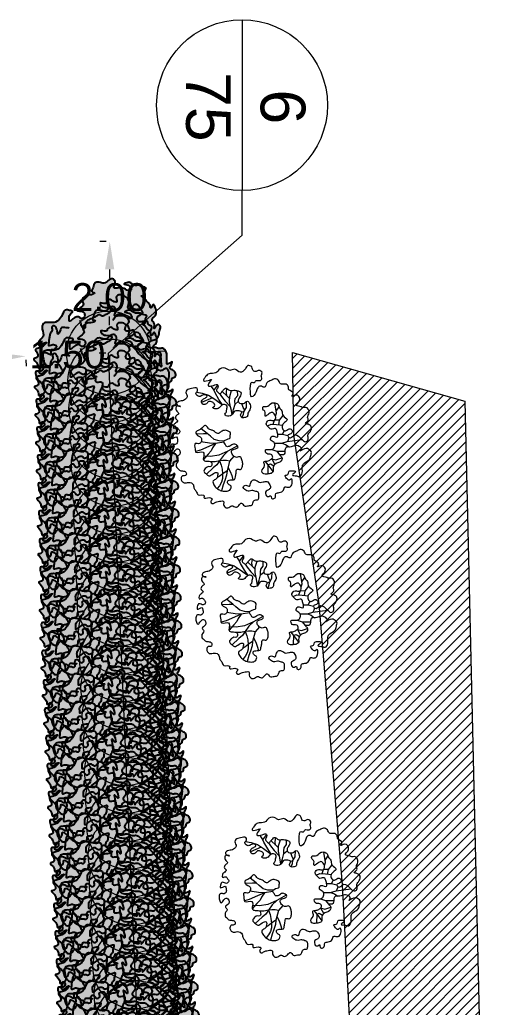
# Model space of a CAD drawing. Header units: metres. Extents: x 180 to 3220, y 13789 to 15035.
# Drawn here: x 744.02 to 752.78, y 14844.6 to 14862.27 of the extents above; entities that cross this region are included whole.
import ezdxf

# ---------------------------------------------------------------- set-up
doc = ezdxf.new("R2010")
doc.units = ezdxf.units.M
doc.header["$MEASUREMENT"] = 0
for name, color, linetype in [('0 Хранение снега', 7, 'Continuous'), ('02 Выноски план', 170, 'Continuous'), ('04 Дендроплан (растения)', 7, 'Continuous'), ('04 Дендроплан (существующие растения)', 7, 'Continuous'), ('04 Посадки (привязки)', 7, 'Continuous'), ('50 Дендроплан (привязки)', 7, 'Continuous')]:
    doc.layers.add(name, color=color, linetype=linetype)
doc.styles.get("Standard").update_dxf_attribs({"font": 'arial.ttf'})
doc.dimstyles.get("Standard").update_dxf_attribs({"dimtxt": 0.18, "dimasz": 0.18, "dimexe": 0.18, "dimexo": 0.0625, "dimgap": 0.09, "dimtad": 0, "dimtih": 1, "dimtoh": 1, "dimdec": 4, "dimzin": 0, "dimdsep": 46, "dimtxsty": 'Standard', "dimcen": 0.09, "dimadec": 0, "dimazin": 0, "dimtfac": 1, "dimtdec": 4, "dimtofl": 0, "dimtmove": 0, "dimatfit": 3, "dimfxl": 1, "dimtolj": 1, "dimtzin": 0, "dimarcsym": 0})

# ---------------------------------------------------------------- blocks, each defined once
blk = doc.blocks.new('Кустарник 2 с половиной м желтый')
at = {"layer": '04 Дендроплан (растения)', "lineweight": 15, "true_color": 0xfcdf4f}
h = blk.add_hatch(color=41, dxfattribs=at)
edge = h.paths.add_edge_path()
edge.add_spline(control_points=[(-1.089, -0.544), (-1.109, -0.54), (-1.105, -0.598), (-1.157, -0.658), (-1.188, -0.541), (-1.256, -0.485), (-1.314, -0.42), (-1.336, -0.29), (-1.228, -0.332), (-1.178, -0.275), (-1.198, -0.186), (-1.292, -0.284), (-1.267, -0.154), (-1.408, -0.085), (-1.279, -0.076), (-1.28, 0.009), (-1.355, 0.09), (-1.21, 0.109), (-1.17, 0.145), (-1.118, 0.205), (-1.181, 0.207), (-1.192, 0.133), (-1.281, 0.156), (-1.264, 0.243), (-1.151, 0.299), (-1.211, 0.429), (-1.201, 0.556), (-1.088, 0.569), (-0.991, 0.547), (-0.876, 0.615), (-0.843, 0.709), (-0.79, 0.801), (-0.724, 0.779), (-0.628, 0.764), (-0.728, 0.701), (-0.718, 0.645), (-0.723, 0.556), (-0.636, 0.654), (-0.548, 0.683), (-0.508, 0.619), (-0.449, 0.639), (-0.437, 0.698), (-0.462, 0.779), (-0.628, 0.752), (-0.511, 0.826), (-0.443, 0.88), (-0.503, 0.953), (-0.462, 1.022), (-0.385, 1.065), (-0.323, 1.044), (-0.245, 1.1), (-0.34, 1.098), (-0.282, 1.195), (-0.276, 1.278), (-0.176, 1.291), (-0.096, 1.241), (-0.033, 1.305), (0.016, 1.343), (0.068, 1.347), (0.103, 1.304), (0.109, 1.249), (0.058, 1.17), (0.177, 1.18), (0.261, 1.188), (0.337, 1.113), (0.399, 1.151), (0.371, 1.193), (0.35, 1.238), (0.233, 1.242), (0.308, 1.272), (0.374, 1.3), (0.436, 1.209), (0.525, 1.238), (0.579, 1.2), (0.683, 1.184), (0.615, 1.121), (0.658, 1.044), (0.54, 1.043), (0.646, 0.993), (0.661, 0.927), (0.731, 0.896), (0.731, 0.805), (0.765, 0.85), (0.786, 0.908), (0.829, 0.81), (0.844, 0.75), (0.822, 0.673), (0.772, 0.65), (0.755, 0.587), (0.825, 0.55), (0.775, 0.391), (0.857, 0.565), (0.928, 0.479), (0.887, 0.404), (0.89, 0.312), (0.819, 0.246), (0.743, 0.24), (0.694, 0.193), (0.677, 0.123), (0.755, 0.092), (0.821, 0.127), (0.887, 0.083), (0.97, 0.118), (1.028, 0.03), (1.027, -0.055), (1.031, -0.112), (1.019, -0.227), (1.144, -0.098), (1.106, -0.207), (1.061, -0.266), (1.152, -0.292), (1.188, -0.345), (1.189, -0.423), (1.104, -0.421), (1.122, -0.502), (1.052, -0.509), (1.077, -0.581), (1.027, -0.631), (0.997, -0.734), (1.1, -0.748), (1.089, -0.834), (1.054, -0.888), (0.997, -0.975), (0.872, -0.947), (0.801, -1.05), (0.716, -1.094), (0.643, -1.11), (0.543, -1.146), (0.589, -1.037), (0.56, -0.952), (0.679, -0.949), (0.63, -1.028), (0.565, -1.07), (0.494, -1.147), (0.416, -1.19), (0.335, -1.215), (0.288, -1.161), (0.235, -1.116), (0.148, -1.142), (0.079, -1.087), (-0.002, -1.11), (-0.074, -1.124), (-0.129, -1.067), (-0.117, -1.001), (-0.164, -0.836), (-0.04, -1.016), (-0.078, -0.853), (-0.116, -0.779), (-0.175, -0.805), (-0.245, -0.838), (-0.238, -0.684), (-0.266, -0.81), (-0.332, -0.832), (-0.356, -0.766), (-0.29, -0.724), (-0.3, -0.656), (-0.255, -0.559), (-0.337, -0.593), (-0.393, -0.602), (-0.445, -0.654), (-0.44, -0.722), (-0.5, -0.763), (-0.551, -0.737), (-0.602, -0.742), (-0.621, -0.693), (-0.581, -0.682), (-0.556, -0.656), (-0.557, -0.596), (-0.609, -0.621), (-0.665, -0.611), (-0.659, -0.672), (-0.68, -0.715), (-0.729, -0.719), (-0.775, -0.752), (-0.837, -0.731), (-0.889, -0.709), (-0.938, -0.682), (-0.98, -0.632), (-1.027, -0.586), (-1.067, -0.549), (-1.089, -0.544)], knot_values=[0, 0, 0, 0, 0.061635, 0.104191, 0.20069, 0.287743, 0.399729, 0.481531, 0.568583, 0.635648, 0.684134, 0.764334, 0.826964, 0.950272, 1.013409, 1.080272, 1.168532, 1.247819, 1.394597, 1.409479, 1.427557, 1.524682, 1.581269, 1.619678, 1.756166, 1.893623, 2.000641, 2.078584, 2.195344, 2.310781, 2.440226, 2.513605, 2.588141, 2.646149, 2.719321, 2.804029, 2.845045, 2.921578, 3.054193, 3.074566, 3.134737, 3.183093, 3.249164, 3.363631, 3.441023, 3.532365, 3.596253, 3.6716, 3.744423, 3.848663, 3.888401, 3.929251, 4.013292, 4.105978, 4.181645, 4.269648, 4.365204, 4.412428, 4.465819, 4.500984, 4.571137, 4.634313, 4.70192, 4.823299, 4.931602, 4.963088, 4.996582, 5.056515, 5.138901, 5.167728, 5.247716, 5.353469, 5.422828, 5.495918, 5.573328, 5.628111, 5.697334, 5.757868, 5.811625, 5.918047, 5.97726, 6.040717, 6.066188, 6.114678, 6.180549, 6.273287, 6.345576, 6.393396, 6.433357, 6.515698, 6.599412, 6.705793, 6.763065, 6.840231, 6.950856, 7.030388, 7.110358, 7.17348, 7.231698, 7.28937, 7.379027, 7.44284, 7.507501, 7.617387, 7.685443, 7.768072, 7.824905, 7.922952, 7.986383, 8.046084, 8.12391, 8.190001, 8.250549, 8.306808, 8.375221, 8.415102, 8.465452, 8.547205, 8.634018, 8.711041, 8.772989, 8.852075, 8.921518, 9.065475, 9.156831, 9.281194, 9.341014, 9.409287, 9.513022, 9.567263, 9.647679, 9.681069, 9.793758, 9.910756, 9.986414, 10.076361, 10.126146, 10.194641, 10.276903, 10.373982, 10.431678, 10.526687, 10.577361, 10.643499, 10.756646, 10.842438, 10.960426, 11.017187, 11.086315, 11.126767, 11.211481, 11.288046, 11.339845, 11.377829, 11.455283, 11.528342, 11.600891, 11.66055, 11.710968, 11.793735, 11.850802, 11.906359, 11.97582, 12.014837, 12.053183, 12.080761, 12.123243, 12.164381, 12.20847, 12.254369, 12.311415, 12.350029, 12.388398, 12.451439, 12.512501, 12.571422, 12.629825, 12.68256, 12.767304, 12.837585, 12.837585, 12.837585, 12.837585], degree=3, periodic=0)
at = {"layer": '04 Дендроплан (растения)', "color": 7}
for points, knots in [([(-1.089, -0.544), (-1.109, -0.54), (-1.105, -0.598), (-1.157, -0.658), (-1.188, -0.541), (-1.256, -0.485), (-1.314, -0.42), (-1.336, -0.29), (-1.228, -0.332), (-1.178, -0.275), (-1.198, -0.186), (-1.292, -0.284), (-1.267, -0.154), (-1.408, -0.085), (-1.279, -0.076), (-1.28, 0.009), (-1.355, 0.09), (-1.21, 0.109), (-1.17, 0.145), (-1.118, 0.205), (-1.181, 0.207), (-1.192, 0.133), (-1.281, 0.156), (-1.264, 0.243), (-1.151, 0.299), (-1.211, 0.429), (-1.201, 0.556), (-1.088, 0.569), (-0.991, 0.547), (-0.876, 0.615), (-0.843, 0.709), (-0.79, 0.801), (-0.724, 0.779), (-0.628, 0.764), (-0.728, 0.701), (-0.718, 0.645), (-0.723, 0.556), (-0.636, 0.654), (-0.548, 0.683), (-0.508, 0.619), (-0.449, 0.639), (-0.437, 0.698), (-0.462, 0.779), (-0.628, 0.752), (-0.511, 0.826), (-0.443, 0.88), (-0.503, 0.953), (-0.462, 1.022), (-0.385, 1.065), (-0.323, 1.044), (-0.245, 1.1), (-0.34, 1.098), (-0.282, 1.195), (-0.276, 1.278), (-0.176, 1.291), (-0.096, 1.241), (-0.033, 1.305), (0.016, 1.343), (0.068, 1.347), (0.103, 1.304), (0.109, 1.249), (0.058, 1.17), (0.177, 1.18), (0.261, 1.188), (0.337, 1.113), (0.399, 1.151), (0.371, 1.193), (0.35, 1.238), (0.233, 1.242), (0.308, 1.272), (0.374, 1.3), (0.436, 1.209), (0.525, 1.238), (0.579, 1.2), (0.683, 1.184), (0.615, 1.121), (0.658, 1.044), (0.54, 1.043), (0.646, 0.993), (0.661, 0.927), (0.731, 0.896), (0.731, 0.805), (0.765, 0.85), (0.786, 0.908), (0.829, 0.81), (0.844, 0.75), (0.822, 0.673), (0.772, 0.65), (0.755, 0.587), (0.825, 0.55), (0.775, 0.391), (0.857, 0.565), (0.928, 0.479), (0.887, 0.404), (0.89, 0.312), (0.819, 0.246), (0.743, 0.24), (0.694, 0.193), (0.677, 0.123), (0.755, 0.092), (0.821, 0.127), (0.887, 0.083), (0.97, 0.118), (1.028, 0.03), (1.027, -0.055), (1.031, -0.112), (1.019, -0.227), (1.144, -0.098), (1.106, -0.207), (1.061, -0.266), (1.152, -0.292), (1.188, -0.345), (1.189, -0.423), (1.104, -0.421), (1.122, -0.502), (1.052, -0.509), (1.077, -0.581), (1.027, -0.631), (0.997, -0.734), (1.1, -0.748), (1.089, -0.834), (1.054, -0.888), (0.997, -0.975), (0.872, -0.947), (0.801, -1.05), (0.716, -1.094), (0.643, -1.11), (0.543, -1.146), (0.589, -1.037), (0.56, -0.952), (0.679, -0.949), (0.63, -1.028), (0.565, -1.07), (0.494, -1.147), (0.416, -1.19), (0.335, -1.215), (0.288, -1.161), (0.235, -1.116), (0.148, -1.142), (0.079, -1.087), (-0.002, -1.11), (-0.074, -1.124), (-0.129, -1.067), (-0.117, -1.001), (-0.164, -0.836), (-0.04, -1.016), (-0.078, -0.853), (-0.116, -0.779), (-0.175, -0.805), (-0.245, -0.838), (-0.238, -0.684), (-0.266, -0.81), (-0.332, -0.832), (-0.356, -0.766), (-0.29, -0.724), (-0.3, -0.656), (-0.255, -0.559), (-0.337, -0.593), (-0.393, -0.602), (-0.445, -0.654), (-0.44, -0.722), (-0.5, -0.763), (-0.551, -0.737), (-0.602, -0.742), (-0.621, -0.693), (-0.581, -0.682), (-0.556, -0.656), (-0.557, -0.596), (-0.609, -0.621), (-0.665, -0.611), (-0.659, -0.672), (-0.68, -0.715), (-0.729, -0.719), (-0.775, -0.752), (-0.837, -0.731), (-0.889, -0.709), (-0.938, -0.682), (-0.98, -0.632), (-1.027, -0.586), (-1.067, -0.549), (-1.089, -0.544)], [0, 0, 0, 0, 0.061635, 0.104191, 0.20069, 0.287743, 0.399729, 0.481531, 0.568583, 0.635648, 0.684134, 0.764334, 0.826964, 0.950272, 1.013409, 1.080272, 1.168532, 1.247819, 1.394597, 1.409479, 1.427557, 1.524682, 1.581269, 1.619678, 1.756166, 1.893623, 2.000641, 2.078584, 2.195344, 2.310781, 2.440226, 2.513605, 2.588141, 2.646149, 2.719321, 2.804029, 2.845045, 2.921578, 3.054193, 3.074566, 3.134737, 3.183093, 3.249164, 3.363631, 3.441023, 3.532365, 3.596253, 3.6716, 3.744423, 3.848663, 3.888401, 3.929251, 4.013292, 4.105978, 4.181645, 4.269648, 4.365204, 4.412428, 4.465819, 4.500984, 4.571137, 4.634313, 4.70192, 4.823299, 4.931602, 4.963088, 4.996582, 5.056515, 5.138901, 5.167728, 5.247716, 5.353469, 5.422828, 5.495918, 5.573328, 5.628111, 5.697334, 5.757868, 5.811625, 5.918047, 5.97726, 6.040717, 6.066188, 6.114678, 6.180549, 6.273287, 6.345576, 6.393396, 6.433357, 6.515698, 6.599412, 6.705793, 6.763065, 6.840231, 6.950856, 7.030388, 7.110358, 7.17348, 7.231698, 7.28937, 7.379027, 7.44284, 7.507501, 7.617387, 7.685443, 7.768072, 7.824905, 7.922952, 7.986383, 8.046084, 8.12391, 8.190001, 8.250549, 8.306808, 8.375221, 8.415102, 8.465452, 8.547205, 8.634018, 8.711041, 8.772989, 8.852075, 8.921518, 9.065475, 9.156831, 9.281194, 9.341014, 9.409287, 9.513022, 9.567263, 9.647679, 9.681069, 9.793758, 9.910756, 9.986414, 10.076361, 10.126146, 10.194641, 10.276903, 10.373982, 10.431678, 10.526687, 10.577361, 10.643499, 10.756646, 10.842438, 10.960426, 11.017187, 11.086315, 11.126767, 11.211481, 11.288046, 11.339845, 11.377829, 11.455283, 11.528342, 11.600891, 11.66055, 11.710968, 11.793735, 11.850802, 11.906359, 11.97582, 12.014837, 12.053183, 12.080761, 12.123243, 12.164381, 12.20847, 12.254369, 12.311415, 12.350029, 12.388398, 12.451439, 12.512501, 12.571422, 12.629825, 12.68256, 12.767304, 12.837585, 12.837585, 12.837585, 12.837585]), ([(0.736, 0.251), (0.74, 0.263), (0.752, 0.311), (0.633, 0.328), (0.72, 0.386), (0.75, 0.428), (0.771, 0.506), (0.683, 0.51), (0.694, 0.603), (0.598, 0.583), (0.533, 0.56), (0.484, 0.612), (0.507, 0.69), (0.629, 0.719), (0.544, 0.8), (0.533, 0.872), (0.435, 0.897), (0.414, 0.821), (0.324, 0.804), (0.343, 0.885), (0.357, 0.96), (0.282, 1.032), (0.212, 1.059), (0.142, 1.055), (0.109, 0.999), (0.16, 0.912), (0.058, 0.937), (0.023, 0.983), (-0.045, 0.961), (-0.057, 0.868), (-0.185, 0.94), (-0.149, 0.847), (-0.079, 0.825), (0.065, 0.83), (-0.008, 0.718), (-0.073, 0.707), (-0.13, 0.656), (-0.179, 0.722), (-0.235, 0.667), (-0.284, 0.643), (-0.344, 0.625), (-0.4, 0.595), (-0.442, 0.537), (-0.422, 0.43), (-0.505, 0.487), (-0.505, 0.542), (-0.521, 0.578), (-0.521, 0.594)], [0, 0, 0, 0, 0.039515, 0.124187, 0.193529, 0.245076, 0.309455, 0.373547, 0.432, 0.515329, 0.587711, 0.640318, 0.696289, 0.810562, 0.87463, 0.975445, 1.026252, 1.125262, 1.177225, 1.214366, 1.329161, 1.411583, 1.503728, 1.561118, 1.605714, 1.68364, 1.748811, 1.815724, 1.858894, 1.932639, 2.028574, 2.067156, 2.15751, 2.27018, 2.357134, 2.430483, 2.489245, 2.543924, 2.611399, 2.67538, 2.720283, 2.80083, 2.864286, 2.945361, 3.001407, 3.069014, 3.11738, 3.11738, 3.11738, 3.11738]), ([(0.096, -0.758), (0.105, -0.788), (0.094, -0.859), (0.192, -0.861), (0.193, -0.922), (0.214, -1.018), (0.221, -0.871), (0.305, -0.843), (0.39, -0.858), (0.435, -0.799), (0.524, -0.801), (0.456, -0.656), (0.56, -0.687), (0.606, -0.729), (0.662, -0.693), (0.741, -0.699), (0.753, -0.591), (0.86, -0.588), (0.858, -0.504), (0.827, -0.463), (0.788, -0.394), (0.732, -0.465), (0.652, -0.423), (0.672, -0.326), (0.702, -0.258), (0.736, -0.187), (0.697, -0.132), (0.623, -0.077), (0.532, -0.017), (0.488, 0.064), (0.381, 0.146), (0.508, 0.125), (0.544, 0.178), (0.617, 0.23), (0.541, 0.304), (0.44, 0.296), (0.461, 0.465), (0.356, 0.395), (0.261, 0.413), (0.292, 0.515), (0.379, 0.576), (0.289, 0.663), (0.223, 0.733), (0.128, 0.7), (0.095, 0.64), (0.064, 0.607), (0.053, 0.595)], [0, 0, 0, 0, 0.096565, 0.157341, 0.224117, 0.270893, 0.370858, 0.442792, 0.536306, 0.608894, 0.646407, 0.762996, 0.822977, 0.883526, 0.946536, 0.999043, 1.100514, 1.185498, 1.249882, 1.301885, 1.361202, 1.429422, 1.491394, 1.575229, 1.68944, 1.737777, 1.798335, 1.870755, 2.033608, 2.099877, 2.193785, 2.26587, 2.342454, 2.397568, 2.497715, 2.55312, 2.6773, 2.765085, 2.829533, 2.918859, 3.006591, 3.105393, 3.219159, 3.287235, 3.374016, 3.425019, 3.425019, 3.425019, 3.425019]), ([(-0.722, 0.458), (-0.745, 0.469), (-0.788, 0.465), (-0.86, 0.481), (-0.881, 0.419), (-0.923, 0.311), (-0.932, 0.427), (-0.951, 0.473), (-0.992, 0.511), (-1.043, 0.486), (-1.013, 0.422), (-1.06, 0.373), (-1.07, 0.313), (-1.083, 0.248), (-1.086, 0.2), (-1.097, 0.134), (-1.035, 0.163), (-0.995, 0.17), (-0.931, 0.144), (-0.965, 0.1), (-0.992, 0.061), (-1.067, 0.084), (-1.045, 0.024), (-1.04, -0.035), (-1.099, 0.005), (-1.139, 0.022), (-1.2, 0.016), (-1.215, -0.051), (-1.201, -0.119), (-1.156, -0.172), (-1.121, -0.215), (-1.075, -0.219), (-1.026, -0.203), (-1.012, -0.148), (-0.951, -0.129), (-0.917, -0.182), (-0.88, -0.223), (-0.864, -0.27), (-0.833, -0.3), (-0.851, -0.338), (-0.896, -0.355), (-0.965, -0.36), (-0.975, -0.431), (-0.992, -0.494), (-0.945, -0.521), (-0.929, -0.569), (-0.869, -0.542), (-0.852, -0.621), (-0.798, -0.588), (-0.768, -0.618), (-0.721, -0.599), (-0.729, -0.554), (-0.738, -0.518), (-0.728, -0.478), (-0.681, -0.462), (-0.659, -0.504), (-0.625, -0.539), (-0.578, -0.521), (-0.566, -0.48), (-0.594, -0.436), (-0.532, -0.404), (-0.479, -0.43), (-0.468, -0.471), (-0.456, -0.519), (-0.4, -0.488), (-0.434, -0.428), (-0.411, -0.371), (-0.419, -0.284), (-0.357, -0.297), (-0.306, -0.316), (-0.326, -0.382), (-0.278, -0.401), (-0.237, -0.433), (-0.269, -0.49), (-0.212, -0.516), (-0.173, -0.493), (-0.117, -0.515), (-0.129, -0.565), (-0.138, -0.623), (-0.178, -0.676), (-0.191, -0.742), (-0.155, -0.774), (-0.108, -0.767), (-0.086, -0.82), (-0.03, -0.8), (0.022, -0.782), (0.069, -0.824), (0.08, -0.88), (0.045, -0.921), (0.009, -0.965), (0.035, -1.006), (0.083, -1.028), (0.139, -1.043), (0.229, -1.003), (0.218, -1.097), (0.267, -1.027), (0.303, -0.978), (0.398, -0.971), (0.482, -0.997), (0.534, -0.935), (0.574, -0.873), (0.649, -0.848), (0.685, -0.796), (0.698, -0.741), (0.755, -0.737), (0.791, -0.768), (0.798, -0.832), (0.729, -0.859), (0.775, -0.935), (0.786, -0.817), (0.886, -0.82), (0.95, -0.772), (1.005, -0.718), (0.977, -0.657), (0.923, -0.601), (0.981, -0.549), (1.042, -0.55), (1.051, -0.486), (1.064, -0.423), (1.077, -0.353), (1.059, -0.289), (1.004, -0.248), (0.959, -0.297), (0.903, -0.306), (0.844, -0.279), (0.815, -0.232), (0.783, -0.162), (0.851, -0.152), (0.876, -0.194), (0.955, -0.256), (0.914, -0.138), (0.933, -0.072), (0.882, -0.01), (0.816, 0.015), (0.756, 0.024), (0.724, 0.044), (0.714, 0.047)], [0, 0, 0, 0, 0.076348, 0.137294, 0.184053, 0.272968, 0.338396, 0.414387, 0.454233, 0.484731, 0.555911, 0.611711, 0.675054, 0.741347, 0.807018, 0.846193, 0.887745, 0.951995, 0.997513, 1.043606, 1.083157, 1.141488, 1.192448, 1.228734, 1.281549, 1.331129, 1.386059, 1.432404, 1.518003, 1.592858, 1.645275, 1.67892, 1.727153, 1.790419, 1.832666, 1.890132, 1.955244, 2.007796, 2.041633, 2.071017, 2.117097, 2.189132, 2.249218, 2.316327, 2.363542, 2.399812, 2.443377, 2.505936, 2.552562, 2.579837, 2.623488, 2.664128, 2.700823, 2.742591, 2.776082, 2.823251, 2.867658, 2.912646, 2.947522, 2.987626, 3.042394, 3.098967, 3.14449, 3.17888, 3.217793, 3.271768, 3.348835, 3.420269, 3.461001, 3.511739, 3.565714, 3.61737, 3.648137, 3.71342, 3.75057, 3.800436, 3.852338, 3.88427, 3.940905, 4.035624, 4.086459, 4.125478, 4.163918, 4.216297, 4.255911, 4.32343, 4.374861, 4.425464, 4.48343, 4.537267, 4.573612, 4.613901, 4.69579, 4.765606, 4.809973, 4.854072, 4.926952, 5.029346, 5.113566, 5.168992, 5.255366, 5.341238, 5.391165, 5.449621, 5.490482, 5.539879, 5.583481, 5.661131, 5.6962, 5.760436, 5.859072, 5.961323, 6.012102, 6.069897, 6.145781, 6.208359, 6.255779, 6.30992, 6.373349, 6.465128, 6.51742, 6.575399, 6.631903, 6.69083, 6.741497, 6.817217, 6.871831, 6.916231, 6.962478, 7.029269, 7.110796, 7.191188, 7.257333, 7.327455, 7.407784, 7.439591, 7.439591, 7.439591, 7.439591])]:
    blk.add_open_spline(points, degree=3, knots=knots, dxfattribs=at)
blk = doc.blocks.new('*U52')
at = {"layer": '04 Дендроплан (растения)', "lineweight": 15, "rotation": 88.67632792758427}
blk.add_blockref('Кустарник 2 с половиной м желтый', (0, 0), dxfattribs=at)
blk = doc.blocks.new('*U53')
at = {"layer": '04 Дендроплан (растения)', "color": 0, "linetype": 'ByBlock', "lineweight": -2}
for p, rotation in [((745.626, 14856.294), 271.3236720724157), ((745.638, 14855.795), 271.3236720724157), ((745.65, 14855.295), 271.3236720724157), ((745.661, 14854.795), 271.3236720724157), ((745.673, 14854.295), 271.3236720724157), ((745.684, 14853.795), 271.3236720724157), ((745.696, 14853.295), 271.3236720724157), ((745.707, 14852.795), 271.3236720724157), ((745.719, 14852.296), 271.3236720724157), ((745.73, 14851.796), 271.3236720724157), ((745.742, 14851.296), 271.3236720724157), ((745.758, 14850.796), 272.6650721647396), ((745.781, 14850.297), 272.6650721647396), ((745.805, 14849.797), 272.6650721647396), ((745.828, 14849.298), 272.6650721647396), ((745.851, 14848.798), 272.6650721647396), ((745.874, 14848.299), 272.6650721647396), ((745.898, 14847.799), 272.6650721647396), ((745.921, 14847.3), 272.6650721647396), ((745.944, 14846.8), 272.6650721647396), ((745.967, 14846.301), 272.6650721647396), ((745.991, 14845.802), 272.6650721647396), ((746.014, 14845.302), 272.6650721647396), ((746.037, 14844.803), 272.6650721647396), ((746.06, 14844.303), 272.6650721647396), ((746.084, 14843.804), 272.6650721647396), ((746.107, 14843.304), 272.6650721647396)]:
    blk.add_blockref('*U52', p, dxfattribs=dict(at, rotation=rotation))
blk = doc.blocks.new('Лиственное дерево существующее')
at = {"color": 114, "lineweight": 0}
for p, q in [((-0.799, 1.368), (-0.859, 1.458)), ((-0.782, 1.333), (-0.669, 1.479)), ((-1.275, 1.287), (-1.119, 1.252)), ((-1.119, 1.252), (-0.938, 1.195)), ((-0.938, 1.195), (-0.761, 1.08)), ((-0.751, 1.267), (-0.799, 1.368)), ((-0.639, 1.076), (-0.751, 1.267)), ((-0.62, 1.247), (-0.563, 1.155)), ((-0.563, 1.155), (-0.46, 1.026)), ((-0.403, 1.17), (-0.548, 1.306)), ((-0.427, 1.275), (-0.411, 1.393)), ((-0.415, 1.181), (-0.427, 1.275)), ((-0.334, 1.1), (-0.403, 1.17)), ((-0.337, 1.006), (-0.332, 1.162)), ((-0.332, 1.162), (-0.28, 1.33)), ((-0.173, 1.105), (-0.103, 1.192)), ((-0.103, 1.192), (-0.105, 1.321)), ((-0.829, 1.124), (-1.138, 0.99)), ((-0.761, 1.08), (-0.541, 0.917)), ((-0.541, 0.917), (-0.639, 1.076)), ((-0.46, 1.026), (-0.309, 0.866)), ((-0.309, 0.866), (-0.337, 1.006)), ((-0.285, 0.754), (-0.309, 0.866)), ((-0.221, 0.786), (-0.18, 0.943)), ((-0.183, 1.016), (-0.173, 1.105)), ((-0.18, 0.943), (-0.183, 1.016)), ((-0.18, 0.943), (-0.086, 1.015)), ((0.058, 0.845), (0.018, 0.955)), ((0.145, 0.845), (0.151, 1.018)), ((1.012, 0.68), (0.961, 0.98)), ((1.002, 0.737), (1.083, 0.859)), ((-0.266, 0.631), (-0.285, 0.754)), ((-0.266, 0.631), (-0.221, 0.786)), ((0.011, 0.712), (0.08, 0.738)), ((0.027, 0.553), (0.067, 0.65)), ((0.098, 0.768), (0.058, 0.845)), ((0.067, 0.65), (0.08, 0.738)), ((0.08, 0.738), (0.145, 0.845)), ((0.98, 0.595), (1.012, 0.68)), ((1.191, 0.617), (1.088, 0.479)), ((0.748, 0.317), (0.854, 0.368)), ((0.854, 0.368), (1.012, 0.353)), ((0.912, 0.363), (0.952, 0.477)), ((1.088, 0.479), (0.952, 0.477)), ((1.012, 0.353), (1.103, 0.344)), ((1.088, 0.479), (1.064, 0.348)), ((1.103, 0.344), (1.176, 0.338)), ((-1.081, 0.093), (-1.287, 0.08)), ((-0.976, 0.096), (-1.147, 0.235)), ((-0.973, 0.093), (-1.081, 0.093)), ((-0.885, 0.021), (-0.976, 0.096)), ((-0.772, -0.073), (-0.885, 0.021)), ((1.044, 0.078), (1.18, 0.078)), ((1.18, 0.078), (1.236, 0.183)), ((1.18, 0.078), (1.336, 0.043)), ((-0.931, -0.27), (-1.169, -0.374)), ((-1.091, -0.147), (-1.147, -0.134)), ((-0.91, -0.179), (-1.091, -0.147)), ((-0.739, -0.188), (-0.931, -0.27)), ((-0.739, -0.188), (-0.91, -0.179)), ((-0.739, -0.188), (-0.821, -0.312)), ((-0.638, -0.11), (-0.772, -0.073)), ((-0.5, -0.151), (-0.739, -0.188)), ((-0.489, -0.116), (-0.638, -0.11)), ((-0.113, -0.252), (-0.386, -0.406)), ((0.953, -0.18), (1.158, -0.176)), ((1.158, -0.176), (1.317, -0.128)), ((1.158, -0.176), (1.267, -0.218)), ((1.267, -0.218), (1.367, -0.287)), ((1.317, -0.128), (1.739, -0.074)), ((1.328, -0.127), (1.373, -0.019)), ((-1.169, -0.374), (-1.309, -0.418)), ((-0.95, -0.489), (-1.084, -0.647)), ((-0.882, -0.56), (-1.076, -0.551)), ((-0.86, -0.395), (-0.95, -0.489)), ((-0.641, -0.519), (-0.882, -0.56)), ((-0.821, -0.312), (-0.86, -0.395)), ((-0.386, -0.406), (-0.641, -0.519)), ((-0.514, -0.534), (-0.624, -0.681)), ((-0.386, -0.406), (-0.514, -0.534)), ((-0.212, -0.551), (-0.335, -0.691)), ((0.87, -0.356), (1.013, -0.408)), ((1.013, -0.408), (1.247, -0.408)), ((1.013, -0.408), (1.096, -0.512)), ((-0.75, -0.714), (-0.864, -0.716)), ((-0.699, -0.796), (-0.804, -0.883)), ((-0.624, -0.681), (-0.75, -0.714)), ((-0.624, -0.681), (-0.699, -0.796)), ((-0.525, -0.67), (-0.624, -0.681)), ((-0.624, -0.681), (-0.572, -0.807)), ((-0.572, -0.807), (-0.55, -0.923)), ((-0.427, -0.678), (-0.525, -0.67)), ((-0.335, -0.691), (-0.427, -0.678)), ((-0.335, -0.691), (-0.408, -0.969)), ((0.682, -0.698), (0.762, -0.798)), ((0.762, -0.798), (0.755, -1.059)), ((0.762, -0.798), (0.835, -0.77)), ((0.762, -0.798), (0.907, -0.988)), ((0.835, -0.77), (0.929, -0.824)), ((0.873, -0.622), (0.961, -0.786)), ((0.873, -0.622), (0.993, -0.651)), ((0.993, -0.651), (1.163, -0.596)), ((-0.804, -0.883), (-0.997, -1.067)), ((-0.532, -1.058), (-0.629, -1.132)), ((-0.55, -0.923), (-0.535, -1.06)), ((-0.535, -1.06), (-0.535, -1.187)), ((-0.408, -0.969), (-0.532, -1.058)), ((-0.422, -1.093), (-0.47, -1.242)), ((-0.408, -0.969), (-0.422, -1.093)), ((-0.381, -0.865), (-0.316, -0.99)), ((-0.316, -0.99), (-0.275, -1.107)), ((-0.275, -1.107), (-0.238, -1.23)), ((-0.629, -1.132), (-0.696, -1.173)), ((-0.622, -1.395), (-0.691, -1.474)), ((-0.566, -1.298), (-0.622, -1.395)), ((-0.535, -1.187), (-0.566, -1.298)), ((-0.515, -1.373), (-0.564, -1.545)), ((-0.47, -1.242), (-0.515, -1.373))]:
    blk.add_line(p, q, dxfattribs=at)
for points, knots in [([(-1.863, -0.802), (-1.881, -0.757), (-1.747, -0.684), (-1.911, -0.574), (-1.692, -0.517), (-1.79, -0.294), (-1.907, -0.385), (-1.984, -0.55), (-2.059, -0.321), (-1.999, -0.175), (-1.894, -0.235), (-1.819, -0.16), (-1.828, -0.083), (-1.849, 0.055), (-2.007, -0.094), (-1.999, 0.047), (-1.938, 0.153), (-1.832, 0.046), (-1.733, 0.144), (-1.793, 0.214), (-1.838, 0.303), (-1.955, 0.22), (-1.946, 0.341), (-1.898, 0.392), (-1.788, 0.464), (-1.907, 0.519), (-1.872, 0.623), (-1.76, 0.663), (-1.864, 0.745), (-1.889, 0.84), (-1.824, 0.904), (-1.659, 0.854), (-1.891, 0.903), (-1.808, 1.034), (-1.683, 1.022), (-1.589, 1.081), (-1.522, 1.172), (-1.609, 1.251), (-1.548, 1.37), (-1.423, 1.371), (-1.266, 1.445), (-1.233, 1.311), (-1.326, 1.255), (-1.263, 1.188), (-1.194, 1.144), (-1.114, 1.199), (-1.035, 1.222), (-0.951, 1.163), (-1.052, 1.106), (-1.123, 1.075), (-1.151, 0.983), (-1.088, 0.91), (-0.99, 0.942), (-0.937, 1.041), (-0.833, 0.999), (-0.758, 0.957), (-0.756, 0.875), (-0.858, 0.837), (-0.695, 0.783), (-0.611, 0.852), (-0.527, 0.951), (-0.375, 0.902), (-0.426, 0.79), (-0.418, 0.708), (-0.488, 0.654), (-0.425, 0.592), (-0.354, 0.593), (-0.251, 0.613), (-0.225, 0.746), (-0.105, 0.754), (0.053, 0.733), (-0.044, 0.628), (0.019, 0.538), (0.099, 0.557), (0.195, 0.575), (0.173, 0.707), (0.273, 0.796), (0.262, 0.925), (0.181, 1.071), (0.093, 0.951), (-0.002, 0.952), (-0.083, 0.981), (-0.098, 1.072), (-0.033, 1.146), (0.02, 1.288), (-0.113, 1.322), (-0.213, 1.354), (-0.344, 1.304), (-0.427, 1.44), (-0.522, 1.344), (-0.56, 1.288), (-0.617, 1.228), (-0.671, 1.281), (-0.73, 1.337), (-0.664, 1.401), (-0.662, 1.525), (-0.806, 1.471), (-0.975, 1.423), (-0.933, 1.56), (-0.796, 1.69), (-0.974, 1.592), (-1.114, 1.604), (-1.027, 1.718), (-0.966, 1.811), (-0.835, 1.824), (-0.696, 1.818), (-0.625, 1.999), (-0.435, 1.978), (-0.317, 1.874), (-0.169, 1.993), (-0.037, 1.791), (0.118, 1.927), (0.171, 2.072), (0.331, 2.017), (0.32, 1.881), (0.433, 1.862), (0.5, 1.939), (0.63, 1.849), (0.551, 1.757), (0.61, 1.682), (0.54, 1.583), (0.423, 1.658), (0.38, 1.528), (0.285, 1.601), (0.255, 1.442), (0.259, 1.344), (0.267, 1.066), (0.442, 1.277), (0.452, 1.397), (0.554, 1.491), (0.691, 1.367), (0.706, 1.583), (0.847, 1.604), (0.949, 1.69), (1.08, 1.634), (1.107, 1.482), (1.251, 1.539), (1.364, 1.464), (1.332, 1.318), (1.543, 1.296), (1.4, 1.122), (1.6, 1.263), (1.746, 1.049), (1.497, 0.884), (1.694, 0.879), (1.77, 0.828), (1.885, 0.882), (1.984, 0.691), (1.87, 0.579), (1.951, 0.461), (1.781, 0.392), (1.935, 0.365), (2.026, 0.299), (1.993, 0.151), (1.874, 0.063), (1.942, -0.057), (1.852, -0.164), (1.705, -0.058), (1.57, 0.123), (1.46, -0.006), (1.368, -0.037), (1.309, 0.063), (1.418, 0.081), (1.488, 0.156), (1.387, 0.288), (1.293, 0.151), (1.168, 0.211), (1.158, 0.338), (1.232, 0.414), (1.37, 0.508), (1.152, 0.589), (1.19, 0.754), (1.08, 0.827), (1.07, 0.942), (0.965, 0.989), (0.834, 0.976), (0.764, 0.841), (0.611, 0.902), (0.608, 0.768), (0.711, 0.734), (0.641, 0.537), (0.789, 0.661), (0.881, 0.732), (0.967, 0.639), (0.997, 0.553), (0.953, 0.449), (0.855, 0.484), (0.758, 0.479), (0.688, 0.371), (0.775, 0.293), (0.847, 0.19), (0.983, 0.282), (1.029, 0.149), (1.046, 0.081), (1.054, -0.055), (0.876, 0.088), (0.805, -0.111), (0.954, -0.136), (0.971, -0.254), (0.916, -0.36), (0.806, -0.365), (0.663, -0.342), (0.715, -0.526), (0.851, -0.462), (0.924, -0.585), (0.833, -0.657), (0.756, -0.694), (0.608, -0.696), (0.717, -0.859), (0.553, -0.942), (0.629, -1.071), (0.741, -1.059), (0.834, -1.056), (0.93, -0.996), (0.884, -0.867), (0.981, -0.75), (1.119, -0.739), (1.208, -0.591), (1.044, -0.489), (1.259, -0.545), (1.236, -0.392), (1.278, -0.271), (1.407, -0.301), (1.52, -0.244), (1.647, -0.243), (1.757, -0.342), (1.628, -0.447), (1.834, -0.304), (1.938, -0.341), (2.024, -0.427), (1.983, -0.534), (1.959, -0.679), (1.81, -0.72), (1.719, -0.862), (1.775, -0.997), (1.685, -1.157), (1.583, -1.102), (1.385, -1.113), (1.618, -0.979), (1.443, -0.96), (1.345, -0.98), (1.358, -1.093), (1.215, -1.09), (1.3, -1.192), (1.368, -1.263), (1.45, -1.161), (1.466, -1.327), (1.427, -1.431), (1.321, -1.45), (1.23, -1.407), (1.216, -1.557), (1.107, -1.596), (0.975, -1.601), (0.989, -1.703), (0.947, -1.778), (0.841, -1.769), (0.866, -1.645), (0.75, -1.749), (0.684, -1.637), (0.696, -1.538), (0.781, -1.521), (0.846, -1.457), (0.816, -1.355), (0.745, -1.251), (0.631, -1.287), (0.523, -1.314), (0.445, -1.241), (0.335, -1.218), (0.262, -1.295), (0.252, -1.455), (0.133, -1.345), (0.026, -1.44), (0.118, -1.522), (0.208, -1.565), (0.318, -1.52), (0.405, -1.554), (0.514, -1.588), (0.498, -1.691), (0.507, -1.814), (0.369, -1.786), (0.336, -1.883), (0.301, -1.974), (0.195, -1.957), (0.081, -2.01), (0.01, -1.844), (-0.069, -1.968), (-0.163, -2.035), (-0.279, -1.927), (-0.37, -2.065), (-0.477, -2.008), (-0.522, -1.934), (-0.473, -1.822), (-0.649, -1.838), (-0.74, -1.86), (-0.831, -1.93), (-0.905, -1.848), (-0.791, -1.771), (-0.94, -1.709), (-1.095, -1.791), (-1.036, -1.621), (-1.266, -1.715), (-1.272, -1.547), (-1.369, -1.482), (-1.348, -1.343), (-1.503, -1.274), (-1.621, -1.34), (-1.705, -1.268), (-1.734, -1.19), (-1.693, -1.089), (-1.578, -1.13), (-1.56, -1.01), (-1.655, -0.965), (-1.758, -0.976), (-1.811, -0.902), (-1.875, -0.857), (-1.857, -0.816), (-1.863, -0.802)], [0, 0, 0, 0, 0.144623, 0.231167, 0.368861, 0.533358, 0.626687, 0.740408, 0.935226, 1.031861, 1.128241, 1.198256, 1.294402, 1.368689, 1.507955, 1.574673, 1.679777, 1.79119, 1.883627, 1.959993, 2.039207, 2.131319, 2.201489, 2.277769, 2.379891, 2.45347, 2.54984, 2.629417, 2.713756, 2.836131, 2.877797, 2.974434, 3.098533, 3.174839, 3.310795, 3.448506, 3.489216, 3.62255, 3.689433, 3.833718, 3.988827, 4.05943, 4.152735, 4.217846, 4.281087, 4.383199, 4.466591, 4.525335, 4.60464, 4.706041, 4.777196, 4.850967, 4.941557, 5.035937, 5.13954, 5.219117, 5.28068, 5.339424, 5.435055, 5.564599, 5.681514, 5.792988, 5.892227, 5.976975, 6.036908, 6.095646, 6.173749, 6.252212, 6.380922, 6.484525, 6.602635, 6.692872, 6.777965, 6.844717, 6.928444, 7.02051, 7.167213, 7.282, 7.407383, 7.507264, 7.609206, 7.678412, 7.741177, 7.842553, 7.980652, 8.063007, 8.187574, 8.307662, 8.420868, 8.524456, 8.606097, 8.65359, 8.733663, 8.78115, 8.875736, 8.947733, 9.070923, 9.223371, 9.297752, 9.425798, 9.577891, 9.656402, 9.742281, 9.880076, 10.010368, 10.101704, 10.271449, 10.469408, 10.556507, 10.704089, 10.878467, 11.055291, 11.171089, 11.284149, 11.417731, 11.482645, 11.567427, 11.68373, 11.77169, 11.843492, 11.921933, 12.039354, 12.124248, 12.185085, 12.279334, 12.442083, 12.611011, 12.797738, 12.921046, 13.015017, 13.129765, 13.27535, 13.406716, 13.521304, 13.644281, 13.753137, 13.886642, 13.991763, 14.093139, 14.248215, 14.338926, 14.451134, 14.636917, 14.813923, 14.953979, 15.006047, 15.083831, 15.270441, 15.402543, 15.48891, 15.598301, 15.682028, 15.794092, 15.927518, 16.058446, 16.173604, 16.260996, 16.378012, 16.633999, 16.747204, 16.817387, 16.885538, 16.980265, 17.054418, 17.157369, 17.299589, 17.380857, 17.502298, 17.608515, 17.708493, 17.875073, 18.018008, 18.132164, 18.220812, 18.330672, 18.42764, 18.594846, 18.685597, 18.781631, 18.83834, 18.974753, 19.095535, 19.196942, 19.302834, 19.396624, 19.471771, 19.573189, 19.64865, 19.757506, 19.853667, 19.959896, 20.083661, 20.173311, 20.285247, 20.335982, 20.497146, 20.604648, 20.73546, 20.822811, 20.919446, 21.052361, 21.138111, 21.251311, 21.378508, 21.468801, 21.559641, 21.663684, 21.760796, 21.866457, 22.044178, 22.114637, 22.23047, 22.341438, 22.400666, 22.529106, 22.668332, 22.783263, 22.938439, 23.01956, 23.126312, 23.267144, 23.355432, 23.45979, 23.589203, 23.728577, 23.835857, 23.898351, 24.043906, 24.189962, 24.256212, 24.371649, 24.490581, 24.67199, 24.766696, 24.956099, 25.083087, 25.169948, 25.292933, 25.419422, 25.526836, 25.615518, 25.691414, 25.778638, 25.869312, 25.961297, 26.024928, 26.121298, 26.263466, 26.360434, 26.407027, 26.517617, 26.650303, 26.74818, 26.826653, 26.905094, 26.978885, 27.046871, 27.126191, 27.241376, 27.314599, 27.389769, 27.472839, 27.551312, 27.683547, 27.788448, 27.871841, 27.999501, 28.077604, 28.175679, 28.291585, 28.394565, 28.492933, 28.567087, 28.697918, 28.77954, 28.894137, 28.975271, 29.07451, 29.169691, 29.264917, 29.370694, 29.435998, 29.525045, 29.645134, 29.756428, 29.862319, 29.956635, 30.074745, 30.200153, 30.306664, 30.366297, 30.449133, 30.570729, 30.713328, 30.79014, 30.852634, 30.945669, 31.037541, 31.189615, 31.243213, 31.410359, 31.536232, 31.621622, 31.733558, 31.886269, 32.00739, 32.09115, 32.172123, 32.250875, 32.347965, 32.418568, 32.512539, 32.612542, 32.705135, 32.769699, 32.813194, 32.813194, 32.813194, 32.813194]), ([(-0.602, -1.531), (-0.637, -1.511), (-0.708, -1.467), (-0.788, -1.386), (-0.835, -1.244), (-0.712, -1.219), (-0.678, -1.13), (-0.654, -0.981), (-0.819, -1.048), (-0.915, -1.145), (-1.007, -1.056), (-1.104, -0.978), (-1.018, -0.888), (-0.949, -0.836), (-0.841, -0.875), (-0.83, -0.671), (-0.981, -0.711), (-1.12, -0.654), (-1.057, -0.535), (-1.096, -0.37), (-1.312, -0.5), (-1.319, -0.325), (-1.366, -0.145), (-1.189, -0.222), (-1.133, -0.117), (-1.133, 0.017), (-1.282, 0.029), (-1.313, 0.162), (-1.188, 0.195), (-1.12, 0.258), (-1.017, 0.368), (-0.96, 0.246), (-0.88, 0.2), (-0.773, 0.186), (-0.694, 0.064), (-0.588, 0.147), (-0.489, 0.209), (-0.378, 0.177), (-0.291, 0.112), (-0.324, 0.045), (-0.292, -0.066), (-0.449, -0.048), (-0.518, -0.154), (-0.453, -0.207), (-0.425, -0.292), (-0.309, -0.266), (-0.239, -0.183), (-0.144, -0.218), (-0.058, -0.305), (-0.195, -0.348), (-0.301, -0.387), (-0.272, -0.491), (-0.218, -0.55), (-0.136, -0.606), (-0.023, -0.531), (0.024, -0.659), (0.046, -0.756), (0.034, -0.851), (-0.017, -0.955), (-0.152, -0.883), (-0.141, -1.045), (-0.171, -1.124), (-0.178, -1.235), (-0.287, -1.228), (-0.413, -1.238), (-0.379, -1.369), (-0.286, -1.387), (-0.29, -1.469), (-0.332, -1.538), (-0.429, -1.563), (-0.519, -1.55), (-0.579, -1.545), (-0.602, -1.531)], [0, 0, 0, 0, 0.119147, 0.244704, 0.355195, 0.456841, 0.525213, 0.64652, 0.761794, 0.906015, 0.999107, 1.102214, 1.21292, 1.287506, 1.35766, 1.479239, 1.62773, 1.713089, 1.858081, 1.936445, 2.136108, 2.227757, 2.383509, 2.506371, 2.592801, 2.687321, 2.856666, 2.919037, 3.017629, 3.155387, 3.246677, 3.353704, 3.442539, 3.52579, 3.669986, 3.756325, 3.869148, 4.011227, 4.081037, 4.138722, 4.206699, 4.365743, 4.440415, 4.505889, 4.585073, 4.671725, 4.788569, 4.878809, 4.948708, 5.073582, 5.166391, 5.253695, 5.327262, 5.415765, 5.519566, 5.621336, 5.725491, 5.831081, 5.911981, 6.005594, 6.125346, 6.227321, 6.306075, 6.391977, 6.508685, 6.596002, 6.686109, 6.737432, 6.809051, 6.915906, 7.005912, 7.085383, 7.085383, 7.085383, 7.085383])]:
    blk.add_open_spline(points, degree=3, knots=knots, dxfattribs=at)
blk = doc.blocks.new('*D141')
at = {"layer": '50 Дендроплан (привязки)', "color": 0, "lineweight": 0, "ltscale": 4}
for p, q in [((743.627, 14856.233), (743.128, 14856.214)), ((745.625, 14856.245), (745.63, 14856.128)), ((746.123, 14856.326), (746.622, 14856.345)), ((744.129, 14856.189), (744.134, 14856.071))]:
    blk.add_line(p, q, dxfattribs=at)
at = {"layer": '50 Дендроплан (привязки)', "color": 0, "lineweight": 5, "ltscale": 4}
for points in [[(746.12, 14856.409), (746.126, 14856.243), (745.623, 14856.307)], [(743.624, 14856.316), (743.631, 14856.149), (744.127, 14856.251)]]:
    blk.add_solid(points, dxfattribs=at)
at = {"layer": '50 Дендроплан (привязки)', "color": 0, "ltscale": 4, "insert": (744.875, 14856.279), "char_height": 0.5, "attachment_point": 5}
blk.add_mtext('\\A1;1.50', dxfattribs=at)
blk = doc.blocks.new('*D142')
at = {"layer": '50 Дендроплан (привязки)', "color": 0, "lineweight": 0, "ltscale": 4}
for p, q in [((745.57, 14858.305), (745.452, 14858.305)), ((745.63, 14857.805), (745.629, 14857.651)), ((745.625, 14856.807), (745.626, 14856.961)), ((745.561, 14856.308), (745.443, 14856.308))]:
    blk.add_line(p, q, dxfattribs=at)
at = {"layer": '50 Дендроплан (привязки)', "color": 0, "lineweight": 5, "ltscale": 4}
for points in [[(745.547, 14857.805), (745.713, 14857.804), (745.632, 14858.305)], [(745.542, 14856.808), (745.709, 14856.807), (745.623, 14856.307)]]:
    blk.add_solid(points, dxfattribs=at)
at = {"layer": '50 Дендроплан (привязки)', "color": 0, "ltscale": 4, "insert": (745.628, 14857.306), "char_height": 0.5, "attachment_point": 5}
blk.add_mtext('\\A1;2.00', dxfattribs=at)
blk = doc.blocks.new('*U143')
at = {"layer": '04 Посадки (привязки)', "color": 85, "lineweight": 20, "true_color": 0x5c9d58}
blk.add_circle((0.009, -0.012), 0.75, dxfattribs=at)
blk = doc.blocks.new('*U144')
at = {"layer": '50 Дендроплан (привязки)', "color": 0, "linetype": 'ByBlock', "lineweight": -2, "rotation": 272.4545531338279}
for p in [(745.621, 14856.319), (745.643, 14855.819), (745.664, 14855.32), (745.686, 14854.82), (745.707, 14854.321), (745.728, 14853.821), (745.75, 14853.322), (745.771, 14852.822), (745.793, 14852.323), (745.814, 14851.823), (745.835, 14851.323), (745.857, 14850.824), (745.878, 14850.324), (745.9, 14849.825), (745.921, 14849.325), (745.942, 14848.826), (745.964, 14848.326), (745.985, 14847.827), (746.007, 14847.327), (746.028, 14846.828), (746.05, 14846.328), (746.071, 14845.829), (746.092, 14845.329), (746.114, 14844.829), (746.135, 14844.33), (746.157, 14843.83)]:
    blk.add_blockref('*U143', p, dxfattribs=at)

msp = doc.modelspace()

# ---------------------------------------------------------------- hatches: boundary and pattern name
at = {"layer": '0 Хранение снега', "lineweight": 5}
h = msp.add_hatch(dxfattribs=at)
h.set_pattern_fill('ANSI31', color=1)
h.paths.add_polyline_path([(748.9, 14856.318), (751.985, 14855.448), (752.477, 14834.191), (752.778, 14819.015), (750.647, 14818.611), (750.515, 14823.645), (750.423, 14828.567), (750.347, 14833.068), (750.24, 14837.565), (750.044, 14842.082), (749.797, 14846.787), (749.377, 14851.822), (748.923, 14854.844)])

# ---------------------------------------------------------------- linework, layer by layer
at = {"layer": '0 Хранение снега', "color": 1, "lineweight": 5, "true_color": 0xf11009}
msp.add_lwpolyline([(748.9, 14856.318), (751.985, 14855.448), (752.477, 14834.191), (752.778, 14819.015), (750.647, 14818.611), (750.515, 14823.645), (750.423, 14828.567), (750.347, 14833.068), (750.24, 14837.565), (750.044, 14842.082), (749.797, 14846.787), (749.377, 14851.822), (748.923, 14854.844)], close=True, dxfattribs=at)
at = {"layer": '02 Выноски план', "color": 84, "lineweight": 20}
for points in [[(747.998, 14862.274), (747.998, 14859.216)], [(747.998, 14858.416), (747.998, 14859.216)], [(747.206, 14819.344), (747.16, 14820.343), (745.61, 14856.309), (747.998, 14858.416)]]:
    msp.add_lwpolyline(points, dxfattribs=at)
msp.add_circle((747.998, 14860.745), 1.529, dxfattribs=at)

# ---------------------------------------------------------------- block references
at = {"layer": '04 Дендроплан (растения)', "color": 2, "lineweight": 0}
msp.add_blockref('*U53', (0, 0), dxfattribs=at)
at = {"layer": '04 Дендроплан (существующие растения)', "lineweight": 0, "xscale": 0.6250000000001705, "yscale": 0.6250000000001705, "zscale": 0.6250000000001705}
for p in [(747.985, 14854.806), (748.443, 14851.751), (748.859, 14846.764)]:
    msp.add_blockref('Лиственное дерево существующее', p, dxfattribs=at)
at = {"layer": '50 Дендроплан (привязки)', "color": 4, "lineweight": 50}
msp.add_blockref('*U144', (0, 0), dxfattribs=at)

# ---------------------------------------------------------------- texts
at = {"layer": '02 Выноски план', "color": 84, "lineweight": 50, "insert": (749.131, 14862.477), "char_height": 0.8, "attachment_point": 1, "rotation": 270}
msp.add_mtext_dynamic_manual_height_columns('\\pxqc;{\\C0;6\\P75}', width=3.52484, gutter_width=0.5, heights=[-2.15], dxfattribs=at)

# ---------------------------------------------------------------- dimensions: what is measured, and where the dimension line sits
at = {"layer": '50 Дендроплан (привязки)', "ltscale": 4}
for p2, picture, middle in [((745.632, 14858.305), '*D142', (745.628, 14857.306)), ((744.127, 14856.251), '*D141', (744.875, 14856.279))]:
    dim = msp.add_aligned_dim(p1=(745.623, 14856.307), p2=p2, distance=0, dimstyle='Standard', override={"dimtxt": 0.5, "dimasz": 0.5, "dimdec": 2, "dimlwd": 0, "dimlwe": 0}, dxfattribs=at)
    dim.commit()
    dim.dimension.update_dxf_attribs({"geometry": picture, "text_midpoint": middle})

doc.saveas('drawing.dxf')
